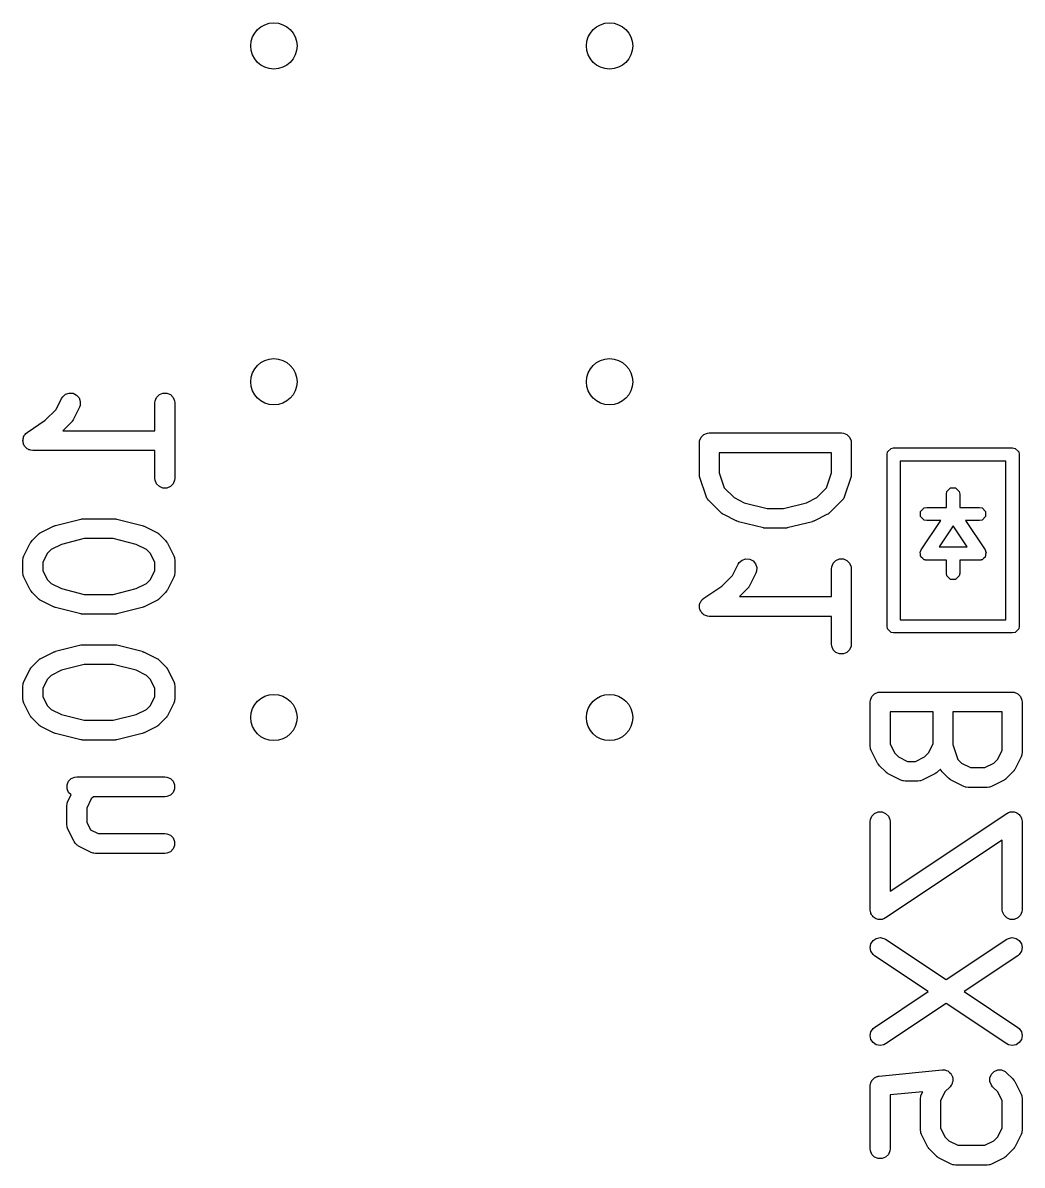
# Model space of a CAD drawing. Extents: x 0.25 to 2.5, y 0.08 to 2.24.
# Drawn here: x 1.4551 to 1.7529, y 0.4872 to 0.8274 of the extents above; entities that cross this region are included whole.
import ezdxf

# ---------------------------------------------------------------- set-up
doc = ezdxf.new("R2010")
doc.units = 0
doc.header["$MEASUREMENT"] = 0
doc.layers.add('BLACK', color=7, linetype='CONTINUOUS')

msp = doc.modelspace()

# ---------------------------------------------------------------- linework, layer by layer
at = {"layer": 'BLACK', "linetype": 'CONTINUOUS'}
for p, q in [((1.46501, 0.71219), (1.46667, 0.71551)), ((1.46667, 0.71551), (1.46698, 0.716)), ((1.46698, 0.716), (1.46785, 0.71676)), ((1.46785, 0.71676), (1.46894, 0.71712)), ((1.46894, 0.71712), (1.47009, 0.71704)), ((1.47009, 0.71704), (1.47112, 0.71652)), ((1.47112, 0.71652), (1.47188, 0.71565)), ((1.47188, 0.71565), (1.47224, 0.71456)), ((1.47224, 0.71456), (1.47216, 0.71341)), ((1.49448, 0.71419), (1.49454, 0.71477)), ((1.49454, 0.71477), (1.49498, 0.71583)), ((1.49498, 0.71583), (1.49579, 0.71665)), ((1.49579, 0.71665), (1.49686, 0.71709)), ((1.49686, 0.71709), (1.49801, 0.71709)), ((1.49801, 0.71709), (1.49907, 0.71665)), ((1.49907, 0.71665), (1.49989, 0.71583)), ((1.49989, 0.71583), (1.50033, 0.71477)), ((1.50033, 0.71477), (1.50039, 0.71419)), ((1.46181, 0.70899), (1.46501, 0.71219)), ((1.47195, 0.71287), (1.47008, 0.70912)), ((1.47216, 0.71341), (1.47195, 0.71287)), ((1.49448, 0.7059), (1.49448, 0.71419)), ((1.50039, 0.71419), (1.50039, 0.69169)), ((1.45643, 0.7054), (1.46181, 0.70899)), ((1.46953, 0.70835), (1.46707, 0.7059)), ((1.46971, 0.70858), (1.46953, 0.70835)), ((1.46977, 0.70863), (1.46971, 0.70858)), ((1.46983, 0.70872), (1.46977, 0.70863)), ((1.46989, 0.7088), (1.46983, 0.70872)), ((1.46992, 0.70887), (1.46989, 0.7088)), ((1.47008, 0.70912), (1.46992, 0.70887)), ((1.45534, 0.70408), (1.4555, 0.70432)), ((1.4555, 0.70432), (1.45561, 0.70458)), ((1.45561, 0.70458), (1.45582, 0.70479)), ((1.45582, 0.70479), (1.45598, 0.70503)), ((1.45598, 0.70503), (1.45642, 0.7054)), ((1.45642, 0.7054), (1.45642, 0.7054)), ((1.45642, 0.7054), (1.45642, 0.7054)), ((1.45642, 0.7054), (1.45643, 0.7054)), ((1.46707, 0.7059), (1.49448, 0.7059)), ((1.65718, 0.70393), (1.658, 0.70474)), ((1.658, 0.70474), (1.65906, 0.70518)), ((1.65906, 0.70518), (1.65964, 0.70524)), ((1.65964, 0.70524), (1.69901, 0.70524)), ((1.69901, 0.70524), (1.69958, 0.70518)), ((1.69958, 0.70518), (1.70065, 0.70474)), ((1.70065, 0.70474), (1.70146, 0.70393)), ((1.45511, 0.70295), (1.45517, 0.70323)), ((1.45517, 0.70266), (1.45511, 0.70295)), ((1.45517, 0.70352), (1.45528, 0.70379)), ((1.45517, 0.70323), (1.45517, 0.70352)), ((1.45517, 0.70237), (1.45517, 0.70266)), ((1.45528, 0.7021), (1.45517, 0.70237)), ((1.45528, 0.70379), (1.45534, 0.70408)), ((1.45533, 0.70182), (1.45528, 0.7021)), ((1.4555, 0.70157), (1.45533, 0.70182)), ((1.45561, 0.7013), (1.4555, 0.70157)), ((1.45581, 0.7011), (1.45561, 0.7013)), ((1.45597, 0.70086), (1.45581, 0.7011)), ((1.45622, 0.7007), (1.45597, 0.70086)), ((1.65669, 0.70229), (1.65674, 0.70286)), ((1.65669, 0.69291), (1.65669, 0.70229)), ((1.65674, 0.70286), (1.65718, 0.70393)), ((1.70146, 0.70393), (1.7019, 0.70286)), ((1.7019, 0.70286), (1.70196, 0.70229)), ((1.70196, 0.70229), (1.70196, 0.69291)), ((1.45642, 0.70049), (1.45622, 0.7007)), ((1.45669, 0.70038), (1.45642, 0.70049)), ((1.45693, 0.70022), (1.45669, 0.70038)), ((1.45722, 0.70016), (1.45693, 0.70022)), ((1.45749, 0.70005), (1.45722, 0.70016)), ((1.45806, 0.69999), (1.45749, 0.70005)), ((1.49448, 0.69999), (1.45806, 0.69999)), ((1.45806, 0.69999), (1.45806, 0.69999)), ((1.45806, 0.69999), (1.45806, 0.69999)), ((1.45806, 0.69999), (1.45806, 0.69999)), ((1.49448, 0.69169), (1.49448, 0.69999)), ((1.69606, 0.69933), (1.66259, 0.69933)), ((1.66259, 0.69933), (1.66259, 0.69339)), ((1.69606, 0.69339), (1.69606, 0.69933)), ((1.7126, 0.69882), (1.71275, 0.69957)), ((1.7126, 0.64764), (1.7126, 0.69882)), ((1.71275, 0.69957), (1.71381, 0.70064)), ((1.71381, 0.70064), (1.71457, 0.70079)), ((1.71457, 0.70079), (1.75, 0.70079)), ((1.75, 0.70079), (1.75075, 0.70064)), ((1.75075, 0.70064), (1.75182, 0.69957)), ((1.75182, 0.69957), (1.75197, 0.69882)), ((1.75197, 0.69882), (1.75197, 0.64764)), ((1.71654, 0.69685), (1.71654, 0.64961)), ((1.74803, 0.69685), (1.71654, 0.69685)), ((1.74803, 0.64961), (1.74803, 0.69685)), ((1.49454, 0.69112), (1.49448, 0.69169)), ((1.49498, 0.69005), (1.49454, 0.69112)), ((1.50033, 0.69112), (1.49989, 0.69005)), ((1.50039, 0.69169), (1.50033, 0.69112)), ((1.65671, 0.69262), (1.65669, 0.69291)), ((1.65671, 0.69254), (1.65671, 0.69262)), ((1.65673, 0.69244), (1.65671, 0.69254)), ((1.65674, 0.69234), (1.65673, 0.69244)), ((1.65677, 0.69227), (1.65674, 0.69234)), ((1.65684, 0.69198), (1.65677, 0.69227)), ((1.65871, 0.68636), (1.65684, 0.69198)), ((1.66259, 0.69339), (1.66409, 0.68888)), ((1.69455, 0.68888), (1.69606, 0.69339)), ((1.70181, 0.69198), (1.69994, 0.68636)), ((1.70187, 0.69227), (1.70181, 0.69198)), ((1.7019, 0.69234), (1.70187, 0.69227)), ((1.70191, 0.69244), (1.7019, 0.69234)), ((1.70194, 0.69254), (1.70191, 0.69244)), ((1.70196, 0.69291), (1.70193, 0.69262)), ((1.70193, 0.69262), (1.70194, 0.69254)), ((1.49579, 0.68924), (1.49498, 0.69005)), ((1.49686, 0.6888), (1.49579, 0.68924)), ((1.49801, 0.6888), (1.49686, 0.6888)), ((1.49907, 0.68924), (1.49801, 0.6888)), ((1.49989, 0.69005), (1.49907, 0.68924)), ((1.66409, 0.68888), (1.66701, 0.68597)), ((1.69164, 0.68597), (1.69455, 0.68888)), ((1.73031, 0.68701), (1.73046, 0.68776)), ((1.73046, 0.68776), (1.73153, 0.68883)), ((1.73153, 0.68883), (1.73304, 0.68883)), ((1.73304, 0.68883), (1.7341, 0.68776)), ((1.7341, 0.68776), (1.73425, 0.68701)), ((1.65895, 0.68583), (1.65871, 0.68636)), ((1.65902, 0.68575), (1.65895, 0.68583)), ((1.65906, 0.68565), (1.65902, 0.68575)), ((1.65943, 0.6852), (1.65906, 0.68565)), ((1.66317, 0.68145), (1.65943, 0.6852)), ((1.66701, 0.68597), (1.67004, 0.68445)), ((1.67004, 0.68445), (1.67687, 0.68274)), ((1.68177, 0.68274), (1.6886, 0.68445)), ((1.6886, 0.68445), (1.69164, 0.68597)), ((1.69922, 0.6852), (1.69547, 0.68145)), ((1.69959, 0.68565), (1.69922, 0.6852)), ((1.69963, 0.68575), (1.69959, 0.68565)), ((1.6997, 0.68583), (1.69963, 0.68575)), ((1.69994, 0.68636), (1.6997, 0.68583)), ((1.73031, 0.68307), (1.73031, 0.68701)), ((1.73425, 0.68701), (1.73425, 0.68307)), ((1.6634, 0.68127), (1.66317, 0.68145)), ((1.66345, 0.68121), (1.6634, 0.68127)), ((1.66354, 0.68115), (1.66345, 0.68121)), ((1.66362, 0.68108), (1.66354, 0.68115)), ((1.66369, 0.68105), (1.66362, 0.68108)), ((1.66394, 0.6809), (1.66369, 0.68105)), ((1.66769, 0.67902), (1.66394, 0.6809)), ((1.67687, 0.68274), (1.68177, 0.68274)), ((1.6947, 0.6809), (1.69096, 0.67902)), ((1.69495, 0.68105), (1.6947, 0.6809)), ((1.69502, 0.68108), (1.69495, 0.68105)), ((1.69511, 0.68115), (1.69502, 0.68108)), ((1.69519, 0.68121), (1.69511, 0.68115)), ((1.69525, 0.68127), (1.69519, 0.68121)), ((1.69547, 0.68145), (1.69525, 0.68127)), ((1.72259, 0.68186), (1.72366, 0.68292)), ((1.72259, 0.68035), (1.72259, 0.68186)), ((1.72366, 0.68292), (1.72441, 0.68307)), ((1.72441, 0.68307), (1.73031, 0.68307)), ((1.73425, 0.68307), (1.74016, 0.68307)), ((1.74016, 0.68307), (1.74091, 0.68292)), ((1.74091, 0.68292), (1.74198, 0.68186)), ((1.74198, 0.68186), (1.74198, 0.68035)), ((1.46049, 0.67559), (1.46424, 0.67746)), ((1.46424, 0.67746), (1.46428, 0.67748)), ((1.46428, 0.67748), (1.4643, 0.67749)), ((1.4643, 0.67749), (1.46454, 0.67758)), ((1.46454, 0.67758), (1.46478, 0.67767)), ((1.46478, 0.67767), (1.4648, 0.67767)), ((1.4648, 0.67767), (1.46485, 0.67769)), ((1.46485, 0.67769), (1.47235, 0.67956)), ((1.47235, 0.67956), (1.47245, 0.67958)), ((1.47245, 0.67958), (1.47249, 0.67959)), ((1.47249, 0.67959), (1.4727, 0.67961)), ((1.4727, 0.67961), (1.47292, 0.67965)), ((1.47292, 0.67965), (1.47296, 0.67964)), ((1.47296, 0.67964), (1.47306, 0.67965)), ((1.47306, 0.67965), (1.48244, 0.67965)), ((1.48244, 0.67965), (1.48254, 0.67964)), ((1.48254, 0.67964), (1.48258, 0.67965)), ((1.48258, 0.67965), (1.48279, 0.67961)), ((1.48279, 0.67961), (1.48301, 0.67959)), ((1.48301, 0.67959), (1.48305, 0.67958)), ((1.48305, 0.67958), (1.48315, 0.67956)), ((1.48315, 0.67956), (1.49065, 0.67769)), ((1.49065, 0.67769), (1.49069, 0.67767)), ((1.49069, 0.67767), (1.49071, 0.67767)), ((1.49071, 0.67767), (1.49095, 0.67758)), ((1.49095, 0.67758), (1.4912, 0.67749)), ((1.4912, 0.67749), (1.49121, 0.67748)), ((1.49121, 0.67748), (1.49126, 0.67746)), ((1.49126, 0.67746), (1.495, 0.67559)), ((1.66773, 0.67901), (1.66769, 0.67902)), ((1.66775, 0.67899), (1.66773, 0.67901)), ((1.66799, 0.67891), (1.66775, 0.67899)), ((1.66823, 0.67882), (1.66799, 0.67891)), ((1.66825, 0.67882), (1.66823, 0.67882)), ((1.6683, 0.6788), (1.66825, 0.67882)), ((1.6758, 0.67693), (1.6683, 0.6788)), ((1.69035, 0.6788), (1.68285, 0.67693)), ((1.69039, 0.67882), (1.69035, 0.6788)), ((1.69041, 0.67882), (1.69039, 0.67882)), ((1.69065, 0.67891), (1.69041, 0.67882)), ((1.6909, 0.67899), (1.69065, 0.67891)), ((1.69091, 0.67901), (1.6909, 0.67899)), ((1.69096, 0.67902), (1.69091, 0.67901)), ((1.72366, 0.67928), (1.72259, 0.68035)), ((1.72277, 0.67038), (1.72861, 0.67913)), ((1.72441, 0.67913), (1.72366, 0.67928)), ((1.72861, 0.67913), (1.72441, 0.67913)), ((1.73228, 0.67755), (1.72809, 0.67126)), ((1.73648, 0.67126), (1.73228, 0.67755)), ((1.74016, 0.67913), (1.73596, 0.67913)), ((1.73596, 0.67913), (1.7418, 0.67038)), ((1.74091, 0.67928), (1.74016, 0.67913)), ((1.74198, 0.68035), (1.74091, 0.67928)), ((1.45785, 0.67316), (1.45973, 0.67504)), ((1.45973, 0.67504), (1.45995, 0.67522)), ((1.45995, 0.67522), (1.46, 0.67528)), ((1.46, 0.67528), (1.46009, 0.67534)), ((1.46009, 0.67534), (1.46017, 0.6754)), ((1.46017, 0.6754), (1.46024, 0.67543)), ((1.46024, 0.67543), (1.46049, 0.67559)), ((1.47343, 0.67374), (1.46659, 0.67204)), ((1.48207, 0.67374), (1.47343, 0.67374)), ((1.4889, 0.67204), (1.48207, 0.67374)), ((1.495, 0.67559), (1.49525, 0.67543)), ((1.49525, 0.67543), (1.49532, 0.6754)), ((1.49532, 0.6754), (1.49541, 0.67534)), ((1.49541, 0.67534), (1.49549, 0.67528)), ((1.49549, 0.67528), (1.49555, 0.67522)), ((1.49555, 0.67522), (1.49577, 0.67504)), ((1.49577, 0.67504), (1.49765, 0.67316)), ((1.6759, 0.67691), (1.6758, 0.67693)), ((1.67594, 0.67689), (1.6759, 0.67691)), ((1.67615, 0.67687), (1.67594, 0.67689)), ((1.67637, 0.67684), (1.67615, 0.67687)), ((1.67641, 0.67685), (1.67637, 0.67684)), ((1.67651, 0.67684), (1.67641, 0.67685)), ((1.68214, 0.67684), (1.67651, 0.67684)), ((1.68224, 0.67685), (1.68214, 0.67684)), ((1.68228, 0.67684), (1.68224, 0.67685)), ((1.68249, 0.67687), (1.68228, 0.67684)), ((1.68271, 0.67689), (1.68249, 0.67687)), ((1.68275, 0.67691), (1.68271, 0.67689)), ((1.68285, 0.67693), (1.68275, 0.67691)), ((1.45542, 0.66864), (1.4573, 0.67239)), ((1.4573, 0.67239), (1.45745, 0.67264)), ((1.45745, 0.67264), (1.45748, 0.67271)), ((1.45748, 0.67271), (1.45755, 0.67279)), ((1.45755, 0.67279), (1.45761, 0.67288)), ((1.45761, 0.67288), (1.45766, 0.67293)), ((1.45766, 0.67293), (1.45785, 0.67316)), ((1.46356, 0.67052), (1.46237, 0.66932)), ((1.46659, 0.67204), (1.46356, 0.67052)), ((1.49194, 0.67052), (1.4889, 0.67204)), ((1.49313, 0.66932), (1.49194, 0.67052)), ((1.49765, 0.67316), (1.49783, 0.67293)), ((1.49783, 0.67293), (1.49789, 0.67288)), ((1.49789, 0.67288), (1.49795, 0.67279)), ((1.49795, 0.67279), (1.49801, 0.67271)), ((1.49801, 0.67271), (1.49804, 0.67264)), ((1.49804, 0.67264), (1.4982, 0.67239)), ((1.4982, 0.67239), (1.50007, 0.66864)), ((1.72266, 0.67011), (1.72277, 0.67038)), ((1.72809, 0.67126), (1.73648, 0.67126)), ((1.7418, 0.67038), (1.74191, 0.67011)), ((1.45511, 0.66732), (1.45517, 0.6679)), ((1.45511, 0.66357), (1.45511, 0.66732)), ((1.45517, 0.6679), (1.45521, 0.668)), ((1.45521, 0.668), (1.45522, 0.6681)), ((1.45522, 0.6681), (1.45542, 0.66864)), ((1.46237, 0.66932), (1.46102, 0.66663)), ((1.49448, 0.66663), (1.49313, 0.66932)), ((1.50007, 0.66864), (1.50028, 0.6681)), ((1.50028, 0.6681), (1.50029, 0.668)), ((1.50029, 0.668), (1.50033, 0.6679)), ((1.50033, 0.6679), (1.50039, 0.66732)), ((1.50039, 0.66732), (1.50039, 0.66357)), ((1.66855, 0.6666), (1.66942, 0.66736)), ((1.66942, 0.66736), (1.67052, 0.66772)), ((1.67052, 0.66772), (1.67167, 0.66764)), ((1.67167, 0.66764), (1.6727, 0.66712)), ((1.6727, 0.66712), (1.67345, 0.66625)), ((1.69655, 0.66643), (1.69737, 0.66725)), ((1.69737, 0.66725), (1.69843, 0.66769)), ((1.69843, 0.66769), (1.69958, 0.66769)), ((1.69958, 0.66769), (1.70065, 0.66725)), ((1.70065, 0.66725), (1.70146, 0.66643)), ((1.72248, 0.66967), (1.72259, 0.66995)), ((1.72259, 0.66911), (1.72248, 0.66967)), ((1.72259, 0.67004), (1.72266, 0.67011)), ((1.72259, 0.66995), (1.72259, 0.67004)), ((1.72259, 0.66854), (1.72259, 0.66911)), ((1.72273, 0.66839), (1.72259, 0.66854)), ((1.72277, 0.6682), (1.72273, 0.66839)), ((1.72325, 0.66788), (1.72277, 0.6682)), ((1.72366, 0.66747), (1.72325, 0.66788)), ((1.72395, 0.66742), (1.72366, 0.66747)), ((1.72403, 0.66736), (1.72395, 0.66742)), ((1.72412, 0.66738), (1.72403, 0.66736)), ((1.72441, 0.66732), (1.72412, 0.66738)), ((1.73031, 0.66732), (1.72441, 0.66732)), ((1.73031, 0.66339), (1.73031, 0.66732)), ((1.74016, 0.66732), (1.73425, 0.66732)), ((1.73425, 0.66732), (1.73425, 0.66339)), ((1.74044, 0.66738), (1.74016, 0.66732)), ((1.74054, 0.66736), (1.74044, 0.66738)), ((1.74062, 0.66742), (1.74054, 0.66736)), ((1.74091, 0.66747), (1.74062, 0.66742)), ((1.74132, 0.66788), (1.74091, 0.66747)), ((1.74179, 0.6682), (1.74132, 0.66788)), ((1.74183, 0.66839), (1.74179, 0.6682)), ((1.74198, 0.66854), (1.74183, 0.66839)), ((1.74191, 0.67011), (1.74198, 0.67004)), ((1.74198, 0.67004), (1.74198, 0.66995)), ((1.74198, 0.66995), (1.74209, 0.66967)), ((1.74209, 0.66967), (1.74198, 0.66911)), ((1.74198, 0.66911), (1.74198, 0.66854)), ((1.45517, 0.663), (1.45511, 0.66357)), ((1.46102, 0.66663), (1.46102, 0.66427)), ((1.46102, 0.66427), (1.46237, 0.66157)), ((1.49313, 0.66157), (1.49448, 0.66427)), ((1.49448, 0.66427), (1.49448, 0.66663)), ((1.50039, 0.66357), (1.50033, 0.663)), ((1.66659, 0.66279), (1.66825, 0.66611)), ((1.66825, 0.66611), (1.66855, 0.6666)), ((1.67353, 0.66347), (1.67165, 0.65972)), ((1.67345, 0.66625), (1.67382, 0.66516)), ((1.67374, 0.66401), (1.67353, 0.66347)), ((1.67382, 0.66516), (1.67374, 0.66401)), ((1.69606, 0.66479), (1.69611, 0.66537)), ((1.69606, 0.6565), (1.69606, 0.66479)), ((1.69611, 0.66537), (1.69655, 0.66643)), ((1.70146, 0.66643), (1.7019, 0.66537)), ((1.7019, 0.66537), (1.70196, 0.66479)), ((1.70196, 0.66479), (1.70196, 0.64229)), ((1.45521, 0.6629), (1.45517, 0.663)), ((1.45522, 0.66279), (1.45521, 0.6629)), ((1.45542, 0.66225), (1.45522, 0.66279)), ((1.4573, 0.6585), (1.45542, 0.66225)), ((1.46237, 0.66157), (1.46356, 0.66038)), ((1.46356, 0.66038), (1.46659, 0.65886)), ((1.4889, 0.65886), (1.49194, 0.66038)), ((1.49194, 0.66038), (1.49313, 0.66157)), ((1.50007, 0.66225), (1.4982, 0.6585)), ((1.50028, 0.66279), (1.50007, 0.66225)), ((1.50029, 0.6629), (1.50028, 0.66279)), ((1.50033, 0.663), (1.50029, 0.6629)), ((1.66338, 0.65959), (1.66659, 0.66279)), ((1.73046, 0.66263), (1.73031, 0.66339)), ((1.73153, 0.66157), (1.73046, 0.66263)), ((1.73304, 0.66157), (1.73153, 0.66157)), ((1.7341, 0.66263), (1.73304, 0.66157)), ((1.73425, 0.66339), (1.7341, 0.66263)), ((1.45745, 0.65826), (1.4573, 0.6585)), ((1.45748, 0.65818), (1.45745, 0.65826)), ((1.45755, 0.6581), (1.45748, 0.65818)), ((1.45761, 0.65801), (1.45755, 0.6581)), ((1.45766, 0.65796), (1.45761, 0.65801)), ((1.45785, 0.65774), (1.45766, 0.65796)), ((1.45973, 0.65586), (1.45785, 0.65774)), ((1.46659, 0.65886), (1.47343, 0.65715)), ((1.47343, 0.65715), (1.48207, 0.65715)), ((1.48207, 0.65715), (1.4889, 0.65886)), ((1.49765, 0.65774), (1.49577, 0.65586)), ((1.49783, 0.65796), (1.49765, 0.65774)), ((1.49789, 0.65801), (1.49783, 0.65796)), ((1.49795, 0.6581), (1.49789, 0.65801)), ((1.49801, 0.65818), (1.49795, 0.6581)), ((1.49804, 0.65826), (1.49801, 0.65818)), ((1.4982, 0.6585), (1.49804, 0.65826)), ((1.658, 0.656), (1.66338, 0.65959)), ((1.6711, 0.65895), (1.66864, 0.6565)), ((1.67129, 0.65918), (1.6711, 0.65895)), ((1.67135, 0.65923), (1.67129, 0.65918)), ((1.6714, 0.65932), (1.67135, 0.65923)), ((1.67147, 0.6594), (1.6714, 0.65932)), ((1.6715, 0.65947), (1.67147, 0.6594)), ((1.67165, 0.65972), (1.6715, 0.65947)), ((1.45995, 0.65568), (1.45973, 0.65586)), ((1.46, 0.65562), (1.45995, 0.65568)), ((1.46009, 0.65556), (1.46, 0.65562)), ((1.46017, 0.65549), (1.46009, 0.65556)), ((1.46024, 0.65546), (1.46017, 0.65549)), ((1.46049, 0.65531), (1.46024, 0.65546)), ((1.46424, 0.65343), (1.46049, 0.65531)), ((1.46428, 0.65342), (1.46424, 0.65343)), ((1.4643, 0.6534), (1.46428, 0.65342)), ((1.46454, 0.65332), (1.4643, 0.6534)), ((1.46478, 0.65323), (1.46454, 0.65332)), ((1.4648, 0.65322), (1.46478, 0.65323)), ((1.46485, 0.65321), (1.4648, 0.65322)), ((1.47235, 0.65133), (1.46485, 0.65321)), ((1.49065, 0.65321), (1.48315, 0.65133)), ((1.49069, 0.65322), (1.49065, 0.65321)), ((1.49071, 0.65323), (1.49069, 0.65322)), ((1.49095, 0.65332), (1.49071, 0.65323)), ((1.4912, 0.6534), (1.49095, 0.65332)), ((1.49121, 0.65342), (1.4912, 0.6534)), ((1.49126, 0.65343), (1.49121, 0.65342)), ((1.495, 0.65531), (1.49126, 0.65343)), ((1.49525, 0.65546), (1.495, 0.65531)), ((1.49532, 0.65549), (1.49525, 0.65546)), ((1.49541, 0.65556), (1.49532, 0.65549)), ((1.49549, 0.65562), (1.49541, 0.65556)), ((1.49555, 0.65568), (1.49549, 0.65562)), ((1.49577, 0.65586), (1.49555, 0.65568)), ((1.65669, 0.65355), (1.65674, 0.65383)), ((1.65674, 0.65326), (1.65669, 0.65355)), ((1.65674, 0.65412), (1.65685, 0.65439)), ((1.65674, 0.65383), (1.65674, 0.65412)), ((1.65674, 0.65297), (1.65674, 0.65326)), ((1.65685, 0.65439), (1.65691, 0.65468)), ((1.65691, 0.65468), (1.65707, 0.65492)), ((1.65707, 0.65492), (1.65718, 0.65518)), ((1.65718, 0.65518), (1.65739, 0.65539)), ((1.65739, 0.65539), (1.65755, 0.65563)), ((1.65755, 0.65563), (1.658, 0.656)), ((1.658, 0.656), (1.658, 0.656)), ((1.658, 0.656), (1.658, 0.656)), ((1.658, 0.656), (1.658, 0.656)), ((1.66864, 0.6565), (1.69606, 0.6565)), ((1.47245, 0.65132), (1.47235, 0.65133)), ((1.47249, 0.6513), (1.47245, 0.65132)), ((1.4727, 0.65128), (1.47249, 0.6513)), ((1.47292, 0.65125), (1.4727, 0.65128)), ((1.47296, 0.65126), (1.47292, 0.65125)), ((1.47306, 0.65125), (1.47296, 0.65126)), ((1.48244, 0.65125), (1.47306, 0.65125)), ((1.48254, 0.65126), (1.48244, 0.65125)), ((1.48258, 0.65125), (1.48254, 0.65126)), ((1.48279, 0.65128), (1.48258, 0.65125)), ((1.48301, 0.6513), (1.48279, 0.65128)), ((1.48305, 0.65132), (1.48301, 0.6513)), ((1.48315, 0.65133), (1.48305, 0.65132)), ((1.65685, 0.6527), (1.65674, 0.65297)), ((1.65691, 0.65242), (1.65685, 0.6527)), ((1.65707, 0.65217), (1.65691, 0.65242)), ((1.65718, 0.6519), (1.65707, 0.65217)), ((1.65739, 0.6517), (1.65718, 0.6519)), ((1.65755, 0.65146), (1.65739, 0.6517)), ((1.65779, 0.65129), (1.65755, 0.65146)), ((1.658, 0.65109), (1.65779, 0.65129)), ((1.65827, 0.65098), (1.658, 0.65109)), ((1.65851, 0.65082), (1.65827, 0.65098)), ((1.65879, 0.65076), (1.65851, 0.65082)), ((1.65906, 0.65065), (1.65879, 0.65076)), ((1.65963, 0.65059), (1.65906, 0.65065)), ((1.65964, 0.65059), (1.65963, 0.65059)), ((1.69606, 0.65059), (1.65964, 0.65059)), ((1.65964, 0.65059), (1.65964, 0.65059)), ((1.65964, 0.65059), (1.65964, 0.65059)), ((1.69606, 0.64229), (1.69606, 0.65059)), ((1.71275, 0.64688), (1.7126, 0.64764)), ((1.71381, 0.64582), (1.71275, 0.64688)), ((1.71654, 0.64961), (1.74803, 0.64961)), ((1.75182, 0.64688), (1.75075, 0.64582)), ((1.75197, 0.64764), (1.75182, 0.64688)), ((1.71457, 0.64567), (1.71381, 0.64582)), ((1.75, 0.64567), (1.71457, 0.64567)), ((1.75075, 0.64582), (1.75, 0.64567)), ((1.46049, 0.63809), (1.46424, 0.63997)), ((1.46424, 0.63997), (1.46428, 0.63998)), ((1.46428, 0.63998), (1.4643, 0.64)), ((1.4643, 0.64), (1.46454, 0.64008)), ((1.46454, 0.64008), (1.46478, 0.64017)), ((1.46478, 0.64017), (1.4648, 0.64018)), ((1.4648, 0.64018), (1.46485, 0.64019)), ((1.46485, 0.64019), (1.47235, 0.64207)), ((1.47235, 0.64207), (1.47245, 0.64208)), ((1.47245, 0.64208), (1.47249, 0.6421)), ((1.47249, 0.6421), (1.4727, 0.64212)), ((1.4727, 0.64212), (1.47292, 0.64215)), ((1.47292, 0.64215), (1.47296, 0.64214)), ((1.47296, 0.64214), (1.47306, 0.64215)), ((1.47306, 0.64215), (1.48244, 0.64215)), ((1.48244, 0.64215), (1.48254, 0.64214)), ((1.48254, 0.64214), (1.48258, 0.64215)), ((1.48258, 0.64215), (1.48279, 0.64212)), ((1.48279, 0.64212), (1.48301, 0.6421)), ((1.48301, 0.6421), (1.48305, 0.64208)), ((1.48305, 0.64208), (1.48315, 0.64207)), ((1.48315, 0.64207), (1.49065, 0.64019)), ((1.49065, 0.64019), (1.49069, 0.64018)), ((1.49069, 0.64018), (1.49071, 0.64017)), ((1.49071, 0.64017), (1.49095, 0.64008)), ((1.49095, 0.64008), (1.4912, 0.64)), ((1.4912, 0.64), (1.49121, 0.63998)), ((1.49121, 0.63998), (1.49126, 0.63997)), ((1.49126, 0.63997), (1.495, 0.63809)), ((1.69611, 0.64172), (1.69606, 0.64229)), ((1.69655, 0.64065), (1.69611, 0.64172)), ((1.69737, 0.63984), (1.69655, 0.64065)), ((1.69843, 0.6394), (1.69737, 0.63984)), ((1.70065, 0.63984), (1.69958, 0.6394)), ((1.70146, 0.64065), (1.70065, 0.63984)), ((1.7019, 0.64172), (1.70146, 0.64065)), ((1.70196, 0.64229), (1.7019, 0.64172)), ((1.45785, 0.63567), (1.45973, 0.63754)), ((1.45973, 0.63754), (1.45995, 0.63773)), ((1.45995, 0.63773), (1.46, 0.63778)), ((1.46, 0.63778), (1.46009, 0.63784)), ((1.46009, 0.63784), (1.46017, 0.63791)), ((1.46017, 0.63791), (1.46024, 0.63794)), ((1.46024, 0.63794), (1.46049, 0.63809)), ((1.47343, 0.63625), (1.46659, 0.63454)), ((1.48207, 0.63625), (1.47343, 0.63625)), ((1.4889, 0.63454), (1.48207, 0.63625)), ((1.495, 0.63809), (1.49525, 0.63794)), ((1.49525, 0.63794), (1.49532, 0.63791)), ((1.49532, 0.63791), (1.49541, 0.63784)), ((1.49541, 0.63784), (1.49549, 0.63778)), ((1.49549, 0.63778), (1.49555, 0.63773)), ((1.49555, 0.63773), (1.49577, 0.63754)), ((1.49577, 0.63754), (1.49765, 0.63567)), ((1.69958, 0.6394), (1.69843, 0.6394)), ((1.45542, 0.63115), (1.4573, 0.6349)), ((1.4573, 0.6349), (1.45745, 0.63515)), ((1.45745, 0.63515), (1.45748, 0.63522)), ((1.45748, 0.63522), (1.45755, 0.6353)), ((1.45755, 0.6353), (1.45761, 0.63539)), ((1.45761, 0.63539), (1.45766, 0.63544)), ((1.45766, 0.63544), (1.45785, 0.63567)), ((1.46356, 0.63303), (1.46237, 0.63183)), ((1.46659, 0.63454), (1.46356, 0.63303)), ((1.49194, 0.63303), (1.4889, 0.63454)), ((1.49313, 0.63183), (1.49194, 0.63303)), ((1.49765, 0.63567), (1.49783, 0.63544)), ((1.49783, 0.63544), (1.49789, 0.63539)), ((1.49789, 0.63539), (1.49795, 0.6353)), ((1.49795, 0.6353), (1.49801, 0.63522)), ((1.49801, 0.63522), (1.49804, 0.63515)), ((1.49804, 0.63515), (1.4982, 0.6349)), ((1.4982, 0.6349), (1.50007, 0.63115)), ((1.45511, 0.62983), (1.45517, 0.6304)), ((1.45511, 0.62608), (1.45511, 0.62983)), ((1.45517, 0.6304), (1.45521, 0.6305)), ((1.45521, 0.6305), (1.45522, 0.63061)), ((1.45522, 0.63061), (1.45542, 0.63115)), ((1.46237, 0.63183), (1.46102, 0.62913)), ((1.49448, 0.62913), (1.49313, 0.63183)), ((1.50007, 0.63115), (1.50028, 0.63061)), ((1.50028, 0.63061), (1.50029, 0.6305)), ((1.50029, 0.6305), (1.50033, 0.6304)), ((1.50033, 0.6304), (1.50039, 0.62983)), ((1.50039, 0.62983), (1.50039, 0.62608)), ((1.45517, 0.6255), (1.45511, 0.62608)), ((1.46102, 0.62913), (1.46102, 0.62678)), ((1.46102, 0.62678), (1.46237, 0.62408)), ((1.49313, 0.62408), (1.49448, 0.62678)), ((1.49448, 0.62678), (1.49448, 0.62913)), ((1.50039, 0.62608), (1.50033, 0.6255)), ((1.70764, 0.62567), (1.70808, 0.62673)), ((1.70808, 0.62673), (1.7089, 0.62755)), ((1.7089, 0.62755), (1.70996, 0.62799)), ((1.70996, 0.62799), (1.71054, 0.62804)), ((1.71054, 0.62804), (1.74991, 0.62804)), ((1.74991, 0.62804), (1.75048, 0.62799)), ((1.75048, 0.62799), (1.75155, 0.62755)), ((1.75155, 0.62755), (1.75236, 0.62673)), ((1.75236, 0.62673), (1.7528, 0.62567)), ((1.45521, 0.6254), (1.45517, 0.6255)), ((1.45522, 0.6253), (1.45521, 0.6254)), ((1.45542, 0.62476), (1.45522, 0.6253)), ((1.4573, 0.62101), (1.45542, 0.62476)), ((1.46237, 0.62408), (1.46356, 0.62288)), ((1.46356, 0.62288), (1.46659, 0.62136)), ((1.4889, 0.62136), (1.49194, 0.62288)), ((1.49194, 0.62288), (1.49313, 0.62408)), ((1.50007, 0.62476), (1.4982, 0.62101)), ((1.50028, 0.6253), (1.50007, 0.62476)), ((1.50029, 0.6254), (1.50028, 0.6253)), ((1.50033, 0.6255), (1.50029, 0.6254)), ((1.70758, 0.62509), (1.70764, 0.62567)), ((1.70758, 0.61197), (1.70758, 0.62509)), ((1.7528, 0.62567), (1.75286, 0.62509)), ((1.75286, 0.62509), (1.75286, 0.61009)), ((1.45745, 0.62076), (1.4573, 0.62101)), ((1.45748, 0.62069), (1.45745, 0.62076)), ((1.45755, 0.62061), (1.45748, 0.62069)), ((1.45761, 0.62052), (1.45755, 0.62061)), ((1.45766, 0.62047), (1.45761, 0.62052)), ((1.45785, 0.62024), (1.45766, 0.62047)), ((1.45973, 0.61837), (1.45785, 0.62024)), ((1.46659, 0.62136), (1.47343, 0.61966)), ((1.47343, 0.61966), (1.48207, 0.61966)), ((1.48207, 0.61966), (1.4889, 0.62136)), ((1.49765, 0.62024), (1.49577, 0.61837)), ((1.49783, 0.62047), (1.49765, 0.62024)), ((1.49789, 0.62052), (1.49783, 0.62047)), ((1.49795, 0.62061), (1.49789, 0.62052)), ((1.49801, 0.62069), (1.49795, 0.62061)), ((1.49804, 0.62076), (1.49801, 0.62069)), ((1.4982, 0.62101), (1.49804, 0.62076)), ((1.72633, 0.62214), (1.71349, 0.62214)), ((1.71349, 0.62214), (1.71349, 0.61267)), ((1.72633, 0.61267), (1.72633, 0.62214)), ((1.74695, 0.62214), (1.73224, 0.62214)), ((1.73224, 0.62214), (1.73224, 0.61245)), ((1.74695, 0.61079), (1.74695, 0.62214)), ((1.45995, 0.61818), (1.45973, 0.61837)), ((1.46, 0.61812), (1.45995, 0.61818)), ((1.46009, 0.61807), (1.46, 0.61812)), ((1.46017, 0.618), (1.46009, 0.61807)), ((1.46024, 0.61797), (1.46017, 0.618)), ((1.46049, 0.61781), (1.46024, 0.61797)), ((1.46424, 0.61594), (1.46049, 0.61781)), ((1.46428, 0.61592), (1.46424, 0.61594)), ((1.4643, 0.61591), (1.46428, 0.61592)), ((1.46454, 0.61582), (1.4643, 0.61591)), ((1.46478, 0.61573), (1.46454, 0.61582)), ((1.49095, 0.61582), (1.49071, 0.61573)), ((1.4912, 0.61591), (1.49095, 0.61582)), ((1.49121, 0.61592), (1.4912, 0.61591)), ((1.49126, 0.61594), (1.49121, 0.61592)), ((1.495, 0.61781), (1.49126, 0.61594)), ((1.49525, 0.61797), (1.495, 0.61781)), ((1.49532, 0.618), (1.49525, 0.61797)), ((1.49541, 0.61807), (1.49532, 0.618)), ((1.49549, 0.61812), (1.49541, 0.61807)), ((1.49555, 0.61818), (1.49549, 0.61812)), ((1.49577, 0.61837), (1.49555, 0.61818)), ((1.4648, 0.61573), (1.46478, 0.61573)), ((1.46485, 0.61571), (1.4648, 0.61573)), ((1.47235, 0.61384), (1.46485, 0.61571)), ((1.47245, 0.61382), (1.47235, 0.61384)), ((1.47249, 0.61381), (1.47245, 0.61382)), ((1.4727, 0.61379), (1.47249, 0.61381)), ((1.47292, 0.61375), (1.4727, 0.61379)), ((1.47296, 0.61376), (1.47292, 0.61375)), ((1.47306, 0.61375), (1.47296, 0.61376)), ((1.48244, 0.61375), (1.47306, 0.61375)), ((1.48254, 0.61376), (1.48244, 0.61375)), ((1.48258, 0.61375), (1.48254, 0.61376)), ((1.48279, 0.61379), (1.48258, 0.61375)), ((1.48301, 0.61381), (1.48279, 0.61379)), ((1.48305, 0.61382), (1.48301, 0.61381)), ((1.48315, 0.61384), (1.48305, 0.61382)), ((1.49065, 0.61571), (1.48315, 0.61384)), ((1.49069, 0.61573), (1.49065, 0.61571)), ((1.49071, 0.61573), (1.49069, 0.61573)), ((1.71349, 0.61267), (1.71484, 0.60997)), ((1.72498, 0.60997), (1.72633, 0.61267)), ((1.73224, 0.61245), (1.73374, 0.60794)), ((1.70764, 0.61139), (1.70758, 0.61197)), ((1.70768, 0.61129), (1.70764, 0.61139)), ((1.70769, 0.61119), (1.70768, 0.61129)), ((1.7079, 0.61065), (1.70769, 0.61119)), ((1.70977, 0.6069), (1.7079, 0.61065)), ((1.71484, 0.60997), (1.71603, 0.60877)), ((1.72379, 0.60877), (1.72498, 0.60997)), ((1.7456, 0.60809), (1.74695, 0.61079)), ((1.75275, 0.60931), (1.75255, 0.60877)), ((1.75276, 0.60942), (1.75275, 0.60931)), ((1.7528, 0.60952), (1.75276, 0.60942)), ((1.75286, 0.61009), (1.7528, 0.60952)), ((1.70993, 0.60665), (1.70977, 0.6069)), ((1.70996, 0.60658), (1.70993, 0.60665)), ((1.71002, 0.6065), (1.70996, 0.60658)), ((1.71008, 0.60641), (1.71002, 0.6065)), ((1.71014, 0.60636), (1.71008, 0.60641)), ((1.71032, 0.60613), (1.71014, 0.60636)), ((1.7122, 0.60426), (1.71032, 0.60613)), ((1.71603, 0.60877), (1.71873, 0.60742)), ((1.71873, 0.60742), (1.72109, 0.60742)), ((1.72109, 0.60742), (1.72379, 0.60877)), ((1.73374, 0.60794), (1.73478, 0.6069)), ((1.73478, 0.6069), (1.73748, 0.60555)), ((1.74171, 0.60555), (1.74441, 0.6069)), ((1.74441, 0.6069), (1.7456, 0.60809)), ((1.75255, 0.60877), (1.75067, 0.60502)), ((1.46873, 0.60147), (1.46955, 0.60229)), ((1.46955, 0.60229), (1.47061, 0.60273)), ((1.47061, 0.60273), (1.47119, 0.60278)), ((1.47119, 0.60278), (1.49743, 0.60278)), ((1.49743, 0.60278), (1.49801, 0.60273)), ((1.49801, 0.60273), (1.49907, 0.60229)), ((1.49907, 0.60229), (1.49989, 0.60147)), ((1.71242, 0.60407), (1.7122, 0.60426)), ((1.71248, 0.60401), (1.71242, 0.60407)), ((1.71256, 0.60396), (1.71248, 0.60401)), ((1.71265, 0.60389), (1.71256, 0.60396)), ((1.71272, 0.60386), (1.71265, 0.60389)), ((1.71297, 0.6037), (1.71272, 0.60386)), ((1.71671, 0.60183), (1.71297, 0.6037)), ((1.72685, 0.6037), (1.72311, 0.60183)), ((1.7271, 0.60386), (1.72685, 0.6037)), ((1.72717, 0.60389), (1.7271, 0.60386)), ((1.72726, 0.60396), (1.72717, 0.60389)), ((1.72734, 0.60401), (1.72726, 0.60396)), ((1.7274, 0.60407), (1.72734, 0.60401)), ((1.72762, 0.60426), (1.7274, 0.60407)), ((1.72849, 0.60512), (1.72762, 0.60426)), ((1.72859, 0.60488), (1.72849, 0.60512)), ((1.72866, 0.6048), (1.72859, 0.60488)), ((1.7287, 0.6047), (1.72866, 0.6048)), ((1.72907, 0.60426), (1.7287, 0.6047)), ((1.73095, 0.60238), (1.72907, 0.60426)), ((1.73117, 0.6022), (1.73095, 0.60238)), ((1.73122, 0.60214), (1.73117, 0.6022)), ((1.73748, 0.60555), (1.74171, 0.60555)), ((1.74802, 0.6022), (1.74797, 0.60214)), ((1.74824, 0.60238), (1.74802, 0.6022)), ((1.75012, 0.60426), (1.74824, 0.60238)), ((1.75031, 0.60448), (1.75012, 0.60426)), ((1.75036, 0.60453), (1.75031, 0.60448)), ((1.75042, 0.60462), (1.75036, 0.60453)), ((1.75049, 0.6047), (1.75042, 0.60462)), ((1.75052, 0.60478), (1.75049, 0.6047)), ((1.75067, 0.60502), (1.75052, 0.60478)), ((1.46829, 0.60041), (1.46873, 0.60147)), ((1.46829, 0.59926), (1.46829, 0.60041)), ((1.46873, 0.59819), (1.46829, 0.59926)), ((1.49989, 0.60147), (1.50033, 0.60041)), ((1.50033, 0.59926), (1.49989, 0.59819)), ((1.50033, 0.60041), (1.50033, 0.59926)), ((1.71726, 0.60162), (1.71671, 0.60183)), ((1.71736, 0.60161), (1.71726, 0.60162)), ((1.71746, 0.60157), (1.71736, 0.60161)), ((1.71804, 0.60152), (1.71746, 0.60157)), ((1.72178, 0.60152), (1.71804, 0.60152)), ((1.72236, 0.60157), (1.72178, 0.60152)), ((1.72246, 0.60161), (1.72236, 0.60157)), ((1.72256, 0.60162), (1.72246, 0.60161)), ((1.72311, 0.60183), (1.72256, 0.60162)), ((1.73131, 0.60208), (1.73122, 0.60214)), ((1.73139, 0.60201), (1.73131, 0.60208)), ((1.73146, 0.60198), (1.73139, 0.60201)), ((1.73171, 0.60183), (1.73146, 0.60198)), ((1.73546, 0.59995), (1.73171, 0.60183)), ((1.736, 0.59975), (1.73546, 0.59995)), ((1.73611, 0.59974), (1.736, 0.59975)), ((1.73621, 0.5997), (1.73611, 0.59974)), ((1.73678, 0.59964), (1.73621, 0.5997)), ((1.74241, 0.59964), (1.73678, 0.59964)), ((1.74298, 0.5997), (1.74241, 0.59964)), ((1.74308, 0.59974), (1.74298, 0.5997)), ((1.74319, 0.59975), (1.74308, 0.59974)), ((1.74373, 0.59995), (1.74319, 0.59975)), ((1.74748, 0.60183), (1.74373, 0.59995)), ((1.74773, 0.60198), (1.74748, 0.60183)), ((1.7478, 0.60201), (1.74773, 0.60198)), ((1.74788, 0.60208), (1.7478, 0.60201)), ((1.74797, 0.60214), (1.74788, 0.60208)), ((1.46834, 0.59499), (1.46855, 0.59553)), ((1.46855, 0.59553), (1.4695, 0.59743)), ((1.4695, 0.59743), (1.46873, 0.59819)), ((1.47549, 0.59621), (1.47414, 0.59351)), ((1.47616, 0.59688), (1.47549, 0.59621)), ((1.49743, 0.59688), (1.47616, 0.59688)), ((1.49801, 0.59694), (1.49743, 0.59688)), ((1.49907, 0.59738), (1.49801, 0.59694)), ((1.49989, 0.59819), (1.49907, 0.59738)), ((1.46823, 0.59421), (1.46829, 0.59478)), ((1.46823, 0.58858), (1.46823, 0.59421)), ((1.46829, 0.59478), (1.46833, 0.59488)), ((1.46833, 0.59488), (1.46834, 0.59499)), ((1.47414, 0.59351), (1.47414, 0.58928)), ((1.7089, 0.59193), (1.70996, 0.59237)), ((1.70996, 0.59237), (1.71111, 0.59237)), ((1.71111, 0.59237), (1.71218, 0.59193)), ((1.74827, 0.59193), (1.74878, 0.5922)), ((1.74878, 0.5922), (1.74906, 0.59226)), ((1.74906, 0.59226), (1.74933, 0.59237)), ((1.74933, 0.59237), (1.74962, 0.59237)), ((1.74962, 0.59237), (1.74991, 0.59242)), ((1.74991, 0.59242), (1.75019, 0.59237)), ((1.75019, 0.59237), (1.75048, 0.59237)), ((1.75048, 0.59237), (1.75075, 0.59226)), ((1.75075, 0.59226), (1.75104, 0.5922)), ((1.75104, 0.5922), (1.75128, 0.59204)), ((1.75128, 0.59204), (1.75155, 0.59193)), ((1.46829, 0.58801), (1.46823, 0.58858)), ((1.47414, 0.58928), (1.47526, 0.58703)), ((1.70758, 0.58947), (1.70764, 0.59005)), ((1.70758, 0.56322), (1.70758, 0.58947)), ((1.70764, 0.59005), (1.70808, 0.59111)), ((1.70808, 0.59111), (1.7089, 0.59193)), ((1.71218, 0.59193), (1.71299, 0.59111)), ((1.71299, 0.59111), (1.71343, 0.59005)), ((1.71343, 0.59005), (1.71349, 0.58947)), ((1.71349, 0.56874), (1.74827, 0.59193)), ((1.71349, 0.58947), (1.71349, 0.56874)), ((1.75155, 0.59193), (1.75175, 0.59172)), ((1.75175, 0.59172), (1.752, 0.59156)), ((1.752, 0.59156), (1.75216, 0.59132)), ((1.75216, 0.59132), (1.75236, 0.59111)), ((1.75236, 0.59111), (1.75247, 0.59084)), ((1.75247, 0.59084), (1.75264, 0.5906)), ((1.75264, 0.5906), (1.75269, 0.59031)), ((1.75269, 0.59031), (1.7528, 0.59005)), ((1.7528, 0.59005), (1.75286, 0.58947)), ((1.75286, 0.58947), (1.75286, 0.56322)), ((1.46833, 0.58791), (1.46829, 0.58801)), ((1.46834, 0.5878), (1.46833, 0.58791)), ((1.46855, 0.58726), (1.46834, 0.5878)), ((1.47042, 0.58351), (1.46855, 0.58726)), ((1.47526, 0.58703), (1.47751, 0.58591)), ((1.47751, 0.58591), (1.49743, 0.58591)), ((1.49743, 0.58591), (1.49801, 0.58585)), ((1.49801, 0.58585), (1.49907, 0.58541)), ((1.49907, 0.58541), (1.49989, 0.5846)), ((1.47048, 0.58342), (1.47042, 0.58351)), ((1.4705, 0.58337), (1.47048, 0.58342)), ((1.47055, 0.58331), (1.4705, 0.58337)), ((1.47073, 0.58302), (1.47055, 0.58331)), ((1.47101, 0.58278), (1.47073, 0.58302)), ((1.47125, 0.5825), (1.47101, 0.58278)), ((1.47154, 0.58232), (1.47125, 0.5825)), ((1.4716, 0.58227), (1.47154, 0.58232)), ((1.47164, 0.58225), (1.4716, 0.58227)), ((1.47174, 0.58219), (1.47164, 0.58225)), ((1.47549, 0.58032), (1.47174, 0.58219)), ((1.49989, 0.5846), (1.50033, 0.58353)), ((1.50033, 0.58238), (1.49989, 0.58132)), ((1.50033, 0.58353), (1.50033, 0.58238)), ((1.74695, 0.58395), (1.71217, 0.56077)), ((1.74695, 0.56322), (1.74695, 0.58395)), ((1.47603, 0.58011), (1.47549, 0.58032)), ((1.47614, 0.5801), (1.47603, 0.58011)), ((1.47624, 0.58006), (1.47614, 0.5801)), ((1.47681, 0.58001), (1.47624, 0.58006)), ((1.49743, 0.58001), (1.47681, 0.58001)), ((1.49801, 0.58006), (1.49743, 0.58001)), ((1.49907, 0.5805), (1.49801, 0.58006)), ((1.49989, 0.58132), (1.49907, 0.5805)), ((1.70764, 0.56265), (1.70758, 0.56322)), ((1.70775, 0.56238), (1.70764, 0.56265)), ((1.70781, 0.5621), (1.70775, 0.56238)), ((1.70797, 0.56185), (1.70781, 0.5621)), ((1.70808, 0.56158), (1.70797, 0.56185)), ((1.70829, 0.56138), (1.70808, 0.56158)), ((1.70845, 0.56114), (1.70829, 0.56138)), ((1.74701, 0.56265), (1.74695, 0.56322)), ((1.74745, 0.56158), (1.74701, 0.56265)), ((1.74827, 0.56077), (1.74745, 0.56158)), ((1.75236, 0.56158), (1.75155, 0.56077)), ((1.7528, 0.56265), (1.75236, 0.56158)), ((1.75286, 0.56322), (1.7528, 0.56265)), ((1.70869, 0.56098), (1.70845, 0.56114)), ((1.7089, 0.56077), (1.70869, 0.56098)), ((1.70916, 0.56066), (1.7089, 0.56077)), ((1.7094, 0.5605), (1.70916, 0.56066)), ((1.70969, 0.56044), (1.7094, 0.5605)), ((1.70996, 0.56033), (1.70969, 0.56044)), ((1.71025, 0.56033), (1.70996, 0.56033)), ((1.71053, 0.56027), (1.71025, 0.56033)), ((1.71082, 0.56033), (1.71053, 0.56027)), ((1.71111, 0.56033), (1.71082, 0.56033)), ((1.71138, 0.56044), (1.71111, 0.56033)), ((1.71166, 0.5605), (1.71138, 0.56044)), ((1.71217, 0.56077), (1.71166, 0.5605)), ((1.74933, 0.56033), (1.74827, 0.56077)), ((1.75048, 0.56033), (1.74933, 0.56033)), ((1.75155, 0.56077), (1.75048, 0.56033)), ((1.70845, 0.55406), (1.7094, 0.5547)), ((1.7094, 0.5547), (1.71053, 0.55493)), ((1.71053, 0.55493), (1.71166, 0.5547)), ((1.71166, 0.5547), (1.71217, 0.55443)), ((1.74827, 0.55443), (1.74878, 0.5547)), ((1.74878, 0.5547), (1.74991, 0.55493)), ((1.74991, 0.55493), (1.75104, 0.5547)), ((1.75104, 0.5547), (1.752, 0.55406)), ((1.70758, 0.55197), (1.70781, 0.5531)), ((1.70781, 0.55084), (1.70758, 0.55197)), ((1.70781, 0.5531), (1.70845, 0.55406)), ((1.71217, 0.55443), (1.73022, 0.5424)), ((1.73022, 0.5424), (1.74827, 0.55443)), ((1.752, 0.55406), (1.75264, 0.5531)), ((1.75286, 0.55197), (1.75263, 0.55084)), ((1.75264, 0.5531), (1.75286, 0.55197)), ((1.70845, 0.54989), (1.70781, 0.55084)), ((1.7089, 0.54952), (1.70845, 0.54989)), ((1.7249, 0.53885), (1.7089, 0.54952)), ((1.75154, 0.54952), (1.73554, 0.53885)), ((1.75199, 0.54989), (1.75154, 0.54952)), ((1.75263, 0.55084), (1.75199, 0.54989)), ((1.7089, 0.52819), (1.7249, 0.53885)), ((1.73554, 0.53885), (1.75154, 0.52819)), ((1.73022, 0.5353), (1.71217, 0.52327)), ((1.74827, 0.52327), (1.73022, 0.5353)), ((1.70781, 0.52686), (1.70845, 0.52782)), ((1.70845, 0.52782), (1.7089, 0.52819)), ((1.75154, 0.52819), (1.75199, 0.52782)), ((1.75199, 0.52782), (1.75263, 0.52686)), ((1.70758, 0.52573), (1.70781, 0.52686)), ((1.70781, 0.5246), (1.70758, 0.52573)), ((1.70845, 0.52364), (1.70781, 0.5246)), ((1.75264, 0.5246), (1.752, 0.52364)), ((1.75263, 0.52686), (1.75286, 0.52573)), ((1.75286, 0.52573), (1.75264, 0.5246)), ((1.7094, 0.523), (1.70845, 0.52364)), ((1.71053, 0.52278), (1.7094, 0.523)), ((1.71166, 0.523), (1.71053, 0.52278)), ((1.71217, 0.52327), (1.71166, 0.523)), ((1.74878, 0.523), (1.74827, 0.52327)), ((1.74991, 0.52278), (1.74878, 0.523)), ((1.75104, 0.523), (1.74991, 0.52278)), ((1.752, 0.52364), (1.75104, 0.523)), ((1.71024, 0.51367), (1.72899, 0.51554)), ((1.72899, 0.51554), (1.72957, 0.51554)), ((1.72957, 0.51554), (1.72971, 0.5155)), ((1.72971, 0.5155), (1.72986, 0.5155)), ((1.72986, 0.5155), (1.73026, 0.51534)), ((1.73026, 0.51534), (1.73067, 0.51521)), ((1.73067, 0.51521), (1.73079, 0.51512)), ((1.73079, 0.51512), (1.73092, 0.51506)), ((1.73092, 0.51506), (1.73123, 0.51476)), ((1.73123, 0.51476), (1.73156, 0.51448)), ((1.73156, 0.51448), (1.73163, 0.51435)), ((1.73163, 0.51435), (1.73174, 0.51425)), ((1.73174, 0.51425), (1.7319, 0.51385)), ((1.7319, 0.51385), (1.73211, 0.51347)), ((1.74326, 0.51318), (1.7437, 0.51425)), ((1.7437, 0.51425), (1.74452, 0.51506)), ((1.74452, 0.51506), (1.74558, 0.5155)), ((1.74558, 0.5155), (1.74673, 0.5155)), ((1.74673, 0.5155), (1.7478, 0.51506)), ((1.7478, 0.51506), (1.74824, 0.51469)), ((1.74824, 0.51469), (1.75012, 0.51282)), ((1.70758, 0.51073), (1.7076, 0.51094)), ((1.70758, 0.49198), (1.70758, 0.51073)), ((1.7076, 0.51102), (1.70762, 0.51109)), ((1.7076, 0.51094), (1.7076, 0.51102)), ((1.70762, 0.51109), (1.70764, 0.51131)), ((1.70764, 0.51131), (1.70781, 0.51171)), ((1.70781, 0.51171), (1.70793, 0.51212)), ((1.70793, 0.51212), (1.70802, 0.51223)), ((1.70802, 0.51223), (1.70808, 0.51237)), ((1.70808, 0.51237), (1.70839, 0.51268)), ((1.70839, 0.51268), (1.70866, 0.51301)), ((1.70866, 0.51301), (1.70879, 0.51308)), ((1.70879, 0.51308), (1.7089, 0.51319)), ((1.7089, 0.51319), (1.70929, 0.51335)), ((1.70929, 0.51335), (1.70967, 0.51356)), ((1.70967, 0.51356), (1.70989, 0.5136)), ((1.70989, 0.5136), (1.70996, 0.51363)), ((1.70996, 0.51363), (1.71003, 0.51363)), ((1.71003, 0.51363), (1.71024, 0.51367)), ((1.73137, 0.51052), (1.72984, 0.50898)), ((1.73174, 0.51097), (1.73137, 0.51052)), ((1.7318, 0.5111), (1.73174, 0.51097)), ((1.73189, 0.51122), (1.7318, 0.5111)), ((1.73201, 0.51163), (1.73189, 0.51122)), ((1.73218, 0.51203), (1.73201, 0.51163)), ((1.73211, 0.51347), (1.73212, 0.51332)), ((1.73212, 0.51332), (1.73218, 0.51318)), ((1.73218, 0.51318), (1.73218, 0.51275)), ((1.73218, 0.51275), (1.73222, 0.51232)), ((1.73222, 0.51232), (1.73218, 0.51218)), ((1.73218, 0.51218), (1.73218, 0.51203)), ((1.74326, 0.51203), (1.74326, 0.51318)), ((1.7437, 0.51097), (1.74326, 0.51203)), ((1.74407, 0.51052), (1.7437, 0.51097)), ((1.7456, 0.50898), (1.74407, 0.51052)), ((1.75012, 0.51282), (1.75031, 0.51259)), ((1.75031, 0.51259), (1.75036, 0.51254)), ((1.75036, 0.51254), (1.75042, 0.51245)), ((1.75042, 0.51245), (1.75049, 0.51237)), ((1.75049, 0.51237), (1.75052, 0.5123)), ((1.75052, 0.5123), (1.75067, 0.51205)), ((1.75067, 0.51205), (1.75255, 0.5083)), ((1.72326, 0.50904), (1.71349, 0.50806)), ((1.71349, 0.50806), (1.71349, 0.49198)), ((1.72258, 0.50698), (1.72264, 0.50756)), ((1.72258, 0.49761), (1.72258, 0.50698)), ((1.72264, 0.50756), (1.72268, 0.50766)), ((1.72268, 0.50766), (1.72269, 0.50776)), ((1.72269, 0.50776), (1.72289, 0.5083)), ((1.72289, 0.5083), (1.72326, 0.50904)), ((1.72984, 0.50898), (1.72849, 0.50628)), ((1.74695, 0.50628), (1.7456, 0.50898)), ((1.75255, 0.5083), (1.75275, 0.50776)), ((1.75275, 0.50776), (1.75276, 0.50766)), ((1.75276, 0.50766), (1.7528, 0.50756)), ((1.7528, 0.50756), (1.75286, 0.50698)), ((1.75286, 0.50698), (1.75286, 0.49761)), ((1.72849, 0.50628), (1.72849, 0.4983)), ((1.74695, 0.4983), (1.74695, 0.50628)), ((1.72264, 0.49703), (1.72258, 0.49761)), ((1.72268, 0.49693), (1.72264, 0.49703)), ((1.72269, 0.49683), (1.72268, 0.49693)), ((1.72289, 0.49629), (1.72269, 0.49683)), ((1.72849, 0.4983), (1.72984, 0.49561)), ((1.7456, 0.49561), (1.74695, 0.4983)), ((1.75275, 0.49683), (1.75255, 0.49629)), ((1.75276, 0.49693), (1.75275, 0.49683)), ((1.7528, 0.49703), (1.75276, 0.49693)), ((1.75286, 0.49761), (1.7528, 0.49703)), ((1.72477, 0.49254), (1.72289, 0.49629)), ((1.72984, 0.49561), (1.73103, 0.49441)), ((1.73103, 0.49441), (1.73373, 0.49306)), ((1.74171, 0.49306), (1.74441, 0.49441)), ((1.74441, 0.49441), (1.7456, 0.49561)), ((1.75255, 0.49629), (1.75067, 0.49254)), ((1.70764, 0.49141), (1.70758, 0.49198)), ((1.70808, 0.49034), (1.70764, 0.49141)), ((1.7089, 0.48953), (1.70808, 0.49034)), ((1.71299, 0.49034), (1.71218, 0.48953)), ((1.71343, 0.49141), (1.71299, 0.49034)), ((1.71349, 0.49198), (1.71343, 0.49141)), ((1.72492, 0.49229), (1.72477, 0.49254)), ((1.72495, 0.49222), (1.72492, 0.49229)), ((1.72502, 0.49214), (1.72495, 0.49222)), ((1.72508, 0.49205), (1.72502, 0.49214)), ((1.72514, 0.492), (1.72508, 0.49205)), ((1.72532, 0.49177), (1.72514, 0.492)), ((1.7272, 0.4899), (1.72532, 0.49177)), ((1.73373, 0.49306), (1.74171, 0.49306)), ((1.75012, 0.49177), (1.74824, 0.4899)), ((1.75031, 0.492), (1.75012, 0.49177)), ((1.75036, 0.49205), (1.75031, 0.492)), ((1.75042, 0.49214), (1.75036, 0.49205)), ((1.75049, 0.49222), (1.75042, 0.49214)), ((1.75052, 0.49229), (1.75049, 0.49222)), ((1.75067, 0.49254), (1.75052, 0.49229)), ((1.70996, 0.48909), (1.7089, 0.48953)), ((1.71111, 0.48909), (1.70996, 0.48909)), ((1.71218, 0.48953), (1.71111, 0.48909)), ((1.72742, 0.48971), (1.7272, 0.4899)), ((1.72747, 0.48965), (1.72742, 0.48971)), ((1.72756, 0.48959), (1.72747, 0.48965)), ((1.72764, 0.48953), (1.72756, 0.48959)), ((1.72772, 0.4895), (1.72764, 0.48953)), ((1.72796, 0.48934), (1.72772, 0.4895)), ((1.73171, 0.48747), (1.72796, 0.48934)), ((1.73225, 0.48726), (1.73171, 0.48747)), ((1.73236, 0.48725), (1.73225, 0.48726)), ((1.73246, 0.48721), (1.73236, 0.48725)), ((1.73303, 0.48716), (1.73246, 0.48721)), ((1.74241, 0.48716), (1.73303, 0.48716)), ((1.74298, 0.48721), (1.74241, 0.48716)), ((1.74308, 0.48725), (1.74298, 0.48721)), ((1.74319, 0.48726), (1.74308, 0.48725)), ((1.74373, 0.48747), (1.74319, 0.48726)), ((1.74748, 0.48934), (1.74373, 0.48747)), ((1.74773, 0.4895), (1.74748, 0.48934)), ((1.7478, 0.48953), (1.74773, 0.4895)), ((1.74788, 0.48959), (1.7478, 0.48953)), ((1.74797, 0.48965), (1.74788, 0.48959)), ((1.74802, 0.48971), (1.74797, 0.48965)), ((1.74824, 0.4899), (1.74802, 0.48971))]:
    msp.add_line(p, q, dxfattribs=at)
at = {"layer": 'BLACK'}
for centre in [(1.52992, 0.82047), (1.52992, 0.82047), (1.62992, 0.82047), (1.62992, 0.82047), (1.52992, 0.72047), (1.52992, 0.72047), (1.62992, 0.72047), (1.62992, 0.72047), (1.52992, 0.62047), (1.52992, 0.62047), (1.62992, 0.62047), (1.62992, 0.62047)]:
    msp.add_circle(centre, 0.00689, dxfattribs=at)

doc.saveas('drawing.dxf')
